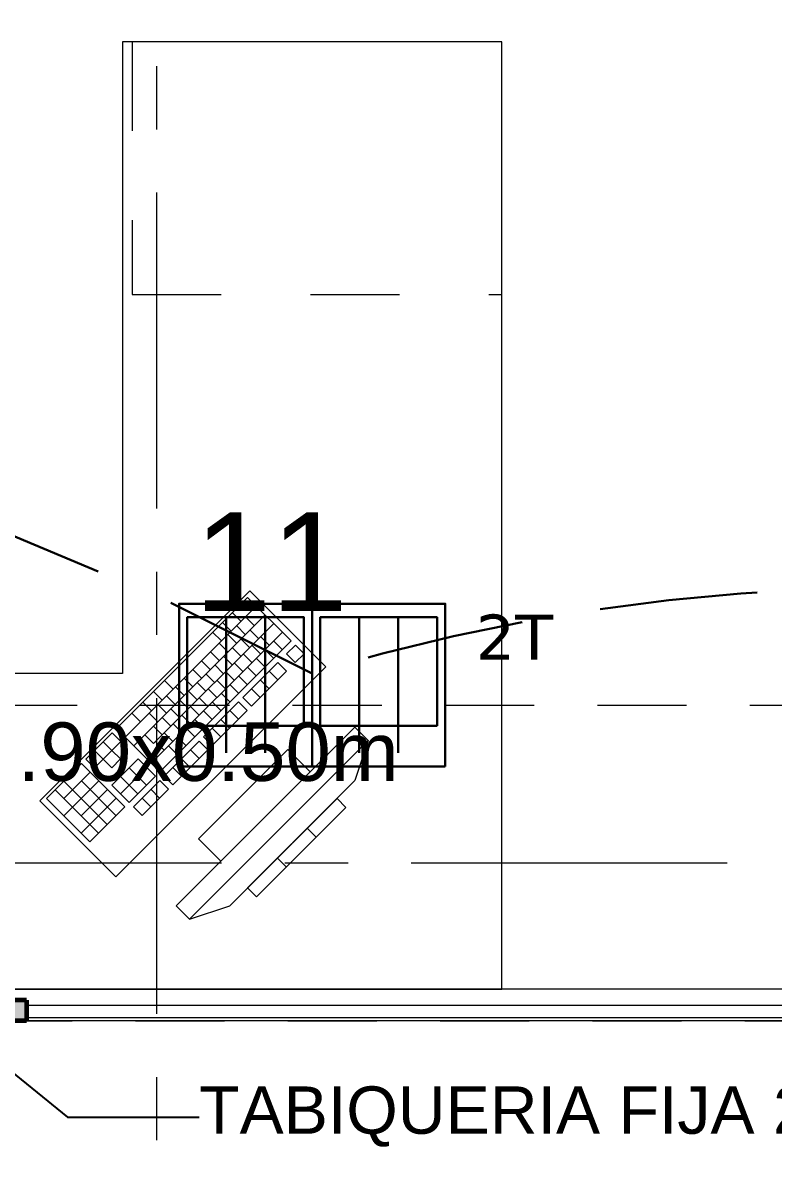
# Model space of a CAD drawing. Header units: inches. Extents: x -19 to 5698, y -728 to 92.
# Drawn here: x 131.331 to 132.519, y 29.45 to 31.279 of the extents above; entities that cross this region are included whole.
import ezdxf

# ---------------------------------------------------------------- set-up
doc = ezdxf.new("R2010")
doc.units = ezdxf.units.IN
doc.header["$MEASUREMENT"] = 0
doc.set_wipeout_variables(frame=1)
for name, pattern in [('HIDDEN', [0.375, 0.25, -0.125]), ('Hidden Line', [0.195611, 0.141111, -0.0545]), ('Punto & Raya', [0.65, 0.5, -0.075, 0, -0.075]), ('Rayas', [0.282222, 0.141111, -0.141111]), ('Wipeout_Contour', [1, 0, -1])]:
    doc.linetypes.add(name, pattern=pattern)
doc.layers.get('0').update_dxf_attribs({"color": 61})
doc.layers.add('00 conduct tomacorr', color=120, linetype='HIDDEN', lineweight=30)
doc.layers.add('00 IE LUZ EMERGENCIA', color=253, linetype='Continuous', lineweight=0)
for name, color, linetype in [('02 _ ARQ _ ALB _ Ejes Generales', 251, 'Continuous'), ('02 _ ARQ _ ZON _ Espacio.3D', 7, 'Continuous'), ('08 _ STR _ EXT _ 09 Vigas', 251, 'Continuous'), ('Acabado - Muros', 7, 'Continuous'), ('Interior - Mobiliario', 7, 'Continuous'), ('Marcador - Secciones', 7, 'Continuous'), ('Notas - Etiquetas', 7, 'Continuous')]:
    doc.layers.add(name, color=color, linetype=linetype)
doc.styles.add('Annotative', font='arial.ttf')
doc.styles.add('Estilo_Generado_4', font='swisse.ttf')
doc.dimstyles.new('Estilo_Generado__8', dxfattribs={"dimtxt": 0.18, "dimasz": 0.0912, "dimexe": 0.18, "dimexo": 0.0625, "dimgap": 0, "dimtad": 0, "dimtih": 1, "dimtoh": 1, "dimdec": 4, "dimzin": 0, "dimdsep": 46, "dimcen": 0.09, "dimadec": 0, "dimazin": 0, "dimtfac": 1, "dimtdec": 4, "dimtmove": 0, "dimatfit": 3, "dimldrblk": 'ARROWHEAD_5', "dimfxl": 1, "dimtolj": 1, "dimtzin": 0, "dimarcsym": 0})

# ---------------------------------------------------------------- blocks, each defined once
blk = doc.blocks.new('ARROWHEAD_5')
at = {"linetype": 'Continuous', "lineweight": 0}
blk.add_hatch(color=0, dxfattribs=at).paths.add_polyline_path([(-1, 0.2679), (0, 0), (-1, -0.2679)])
at = {"color": 0, "linetype": 'Continuous', "lineweight": 0}
blk.add_line((0, 0), (-1, 0), dxfattribs=at)
blk = doc.blocks.new('CAJA POP UP 6 MODULOS')
at = {"layer": '00 conduct tomacorr', "linetype": 'Continuous'}
for p, q in [((-0.095, -0.165), (-0.095, -0.0151)), ((-0.052, -0.165), (-0.052, -0.0151)), ((0.052, -0.165), (0.052, -0.0151)), ((0.095, -0.165), (0.095, -0.0151)), ((0, -0.165), (0, -0.18))]:
    blk.add_line(p, q, dxfattribs=at)
for points in [[(-0.147, 0), (0.147, 0), (0.147, -0.18), (-0.147, -0.18)], [(0, 0), (0.147, 0), (0.147, -0.18), (0, -0.18)]]:
    blk.add_lwpolyline(points, close=True, dxfattribs=at)
for points in [[(-0.138, -0.045), (-0.009, -0.045), (-0.009, -0.165), (-0.138, -0.165), (-0.138, -0.045)], [(0.009, -0.045), (0.138, -0.045), (0.138, -0.165), (0.009, -0.165), (0.009, -0.045)]]:
    blk.add_lwpolyline(points, dxfattribs=at)
at = {"color": 1, "insert": (-0.1807, -0.168), "char_height": 0.05, "attachment_point": 1, "rotation": 180}
blk.add_mtext_dynamic_manual_height_columns('{\\fVerdana|b0|i0|c0|p34;2T}', width=0.000481, gutter_width=0.1561, heights=[0], dxfattribs=at)

msp = doc.modelspace()

# ---------------------------------------------------------------- linework, layer by layer
at = {"layer": '00 conduct tomacorr'}
for centre, radius, start, end in [((129.8246, 26.619), 4.1281, 61.5912, 119.8348), ((132.7048, 27.2201), 3.1654, 73.4742, 106.8247)]:
    msp.add_arc(centre, radius, start, end, dxfattribs=at)
at = {"layer": '02 _ ARQ _ ALB _ Ejes Generales', "color": 251, "linetype": 'Punto & Raya', "lineweight": 13, "true_color": 0x636466}
msp.add_line((98.3454, 29.95), (147.07, 29.95), dxfattribs=at)
at = {"layer": '02 _ ARQ _ ZON _ Espacio.3D', "color": 254, "linetype": 'Continuous', "lineweight": 0, "flags": 128}
for points in [[(123.07, 29.75), (129.57, 29.75), (129.57, 30.6), (130.07, 30.6), (130.07, 29.75), (135.97, 29.75), (135.97, 30.2), (136.57, 30.2), (136.57, 31), (137.07, 31)], [(143.92, 27), (143.92, 29.7), (115.57, 29.7), (112.57, 29.7), (112.57, 17.4)]]:
    msp.add_lwpolyline(points, dxfattribs=at)
at = {"layer": '08 _ STR _ EXT _ 09 Vigas', "color": 251, "linetype": 'Hidden Line', "lineweight": 13, "true_color": 0x636466}
msp.add_line((130.07, 30.2), (136.57, 30.2), dxfattribs=at)
at = {"layer": 'Interior - Mobiliario', "color": 175, "linetype": 'Rayas', "lineweight": 13}
for p, q in [((131.5036, 31.25), (131.5036, 30.85)), ((131.5036, 30.85), (132.0886, 30.85))]:
    msp.add_line(p, q, dxfattribs=at)
at = {"layer": 'Interior - Mobiliario', "color": 175, "linetype": 'Continuous', "lineweight": 13}
for p, q in [((131.6866, 30.3705), (131.4789, 30.1628)), ((131.7003, 30.3567), (131.4926, 30.149)), ((131.7552, 30.3019), (131.6866, 30.3705)), ((131.7141, 30.343), (131.5063, 30.1353)), ((131.6624, 30.3462), (131.6761, 30.3325)), ((131.683, 30.3394), (131.6967, 30.3257)), ((131.7278, 30.3293), (131.5374, 30.1389)), ((131.6468, 30.3307), (131.6605, 30.3169)), ((131.6692, 30.3256), (131.6829, 30.3119)), ((131.6898, 30.3188), (131.7035, 30.3051)), ((131.7415, 30.3156), (131.5338, 30.1079)), ((131.5475, 30.0942), (131.7552, 30.3019)), ((131.6312, 30.3151), (131.645, 30.3014)), ((131.6415, 30.2979), (131.6552, 30.2842)), ((131.6553, 30.3117), (131.669, 30.298)), ((131.676, 30.305), (131.6897, 30.2912)), ((131.707, 30.3086), (131.7207, 30.2948)), ((131.7276, 30.3018), (131.7413, 30.288)), ((131.6276, 30.284), (131.6414, 30.2703)), ((131.6621, 30.2911), (131.6758, 30.2774)), ((131.6793, 30.2809), (131.693, 30.2671)), ((131.6931, 30.2947), (131.7069, 30.281)), ((131.7138, 30.2879), (131.7275, 30.2742)), ((131.7621, 30.295), (131.7482, 30.2812)), ((131.7482, 30.2812), (131.7619, 30.2675)), ((131.7619, 30.2675), (131.7758, 30.2813)), ((131.7758, 30.2813), (131.7621, 30.295)), ((131.6138, 30.2702), (131.6275, 30.2565)), ((131.6344, 30.2634), (131.6481, 30.2497)), ((131.6483, 30.2773), (131.662, 30.2635)), ((131.6655, 30.267), (131.6792, 30.2533)), ((131.7344, 30.2673), (131.679, 30.212)), ((131.6999, 30.2741), (131.7137, 30.2604)), ((131.7481, 30.2536), (131.7344, 30.2673)), ((131.5999, 30.2564), (131.6137, 30.2426)), ((131.6206, 30.2496), (131.6343, 30.2359)), ((131.6516, 30.2532), (131.6653, 30.2394)), ((131.6722, 30.2464), (131.686, 30.2327)), ((131.6861, 30.2602), (131.6998, 30.2465)), ((131.6927, 30.1982), (131.7481, 30.2536)), ((131.7205, 30.2535), (131.7342, 30.2398)), ((131.5551, 30.2389), (131.5688, 30.2252)), ((131.5723, 30.2287), (131.586, 30.2149)), ((131.5861, 30.2425), (131.5998, 30.2288)), ((131.6067, 30.2357), (131.6204, 30.222)), ((131.6239, 30.2255), (131.6376, 30.2118)), ((131.6378, 30.2393), (131.6515, 30.2256)), ((131.6584, 30.2325), (131.6721, 30.2188)), ((131.6928, 30.2258), (131.7065, 30.2121)), ((131.7067, 30.2396), (131.7204, 30.2259)), ((131.5378, 30.2216), (131.5515, 30.2079)), ((131.5584, 30.2148), (131.5721, 30.2011)), ((131.579, 30.208), (131.5928, 30.1943)), ((131.5929, 30.2219), (131.6066, 30.2082)), ((131.6101, 30.2116), (131.6238, 30.1979)), ((131.6445, 30.2187), (131.6583, 30.205)), ((131.679, 30.212), (131.6927, 30.1982)), ((131.5205, 30.2043), (131.5342, 30.1906)), ((131.5446, 30.201), (131.5583, 30.1873)), ((131.5652, 30.1942), (131.5789, 30.1805)), ((131.5962, 30.1978), (131.6099, 30.1841)), ((131.672, 30.205), (131.6167, 30.1496)), ((131.6169, 30.191), (131.6306, 30.1773)), ((131.6304, 30.1359), (131.6858, 30.1913)), ((131.6307, 30.2048), (131.6444, 30.1911)), ((131.6582, 30.1912), (131.6719, 30.1775)), ((131.6858, 30.1913), (131.672, 30.205)), ((131.5031, 30.187), (131.5169, 30.1733)), ((131.5307, 30.1871), (131.5444, 30.1734)), ((131.5513, 30.1803), (131.5651, 30.1666)), ((131.5685, 30.1701), (131.5822, 30.1564)), ((131.5824, 30.1839), (131.5961, 30.1702)), ((131.603, 30.1771), (131.6167, 30.1634)), ((131.6443, 30.1773), (131.6581, 30.1636)), ((131.472, 30.1558), (131.4304, 30.1143)), ((131.4857, 30.1421), (131.472, 30.1558)), ((131.4789, 30.1628), (131.5475, 30.0942)), ((131.5237, 30.1526), (131.5374, 30.1389)), ((131.5375, 30.1665), (131.5512, 30.1528)), ((131.5547, 30.1562), (131.5684, 30.1425)), ((131.8563, 30.1651), (131.5734, 29.8823)), ((131.5892, 30.1633), (131.6029, 30.1496)), ((131.6305, 30.1635), (131.6442, 30.1498)), ((131.8775, 30.1439), (131.8563, 30.1651)), ((131.4581, 30.142), (131.4719, 30.1283)), ((131.4719, 30.1283), (131.4857, 30.1421)), ((131.5408, 30.1424), (131.5545, 30.1287)), ((131.6097, 30.1427), (131.5543, 30.0873)), ((131.5615, 30.1356), (131.5752, 30.1219)), ((131.5753, 30.1494), (131.589, 30.1357)), ((131.5947, 29.8611), (131.8775, 30.1439)), ((131.6234, 30.129), (131.6097, 30.1427)), ((131.6167, 30.1496), (131.6304, 30.1359)), ((131.8775, 30.1439), (131.8563, 30.0803)), ((131.4443, 30.1281), (131.458, 30.1144)), ((131.4719, 30.1283), (131.458, 30.1144)), ((131.5131, 30.1147), (131.4716, 30.0731)), ((131.4856, 30.1146), (131.4719, 30.1283)), ((131.5406, 30.0873), (131.5131, 30.1147)), ((131.5681, 30.0736), (131.6234, 30.129)), ((131.582, 30.115), (131.5957, 30.1013)), ((131.5959, 30.1289), (131.6096, 30.1152)), ((131.7502, 30.1298), (131.6088, 29.9884)), ((131.7856, 30.0944), (131.7502, 30.1298)), ((131.4235, 30.1074), (131.3681, 30.052)), ((131.4921, 30.0388), (131.4235, 30.1074)), ((131.4304, 30.1143), (131.4442, 30.1006)), ((131.4442, 30.1006), (131.458, 30.1144)), ((131.458, 30.1144), (131.4717, 30.1007)), ((131.4717, 30.1007), (131.4856, 30.1146)), ((131.5268, 30.101), (131.4853, 30.0594)), ((131.4993, 30.1008), (131.5267, 30.0734)), ((131.5682, 30.1012), (131.5819, 30.0875)), ((131.451, 30.0799), (131.3956, 30.0245)), ((131.4372, 30.0936), (131.3957, 30.0521)), ((131.3958, 30.0797), (131.4644, 30.0111)), ((131.4234, 30.0798), (131.4782, 30.0249)), ((131.4854, 30.087), (131.5129, 30.0596)), ((131.499, 30.0457), (131.5406, 30.0873)), ((131.5474, 30.0804), (131.5059, 30.0389)), ((131.5611, 30.0667), (131.5474, 30.0804)), ((131.5543, 30.0873), (131.5681, 30.0736)), ((131.6442, 29.953), (131.7856, 30.0944)), ((131.8563, 30.0803), (131.6583, 29.8823)), ((131.382, 30.0658), (131.4505, 29.9972)), ((131.4647, 30.0662), (131.4231, 30.0247)), ((131.4716, 30.0731), (131.499, 30.0457)), ((131.5196, 30.0251), (131.5611, 30.0667)), ((131.5336, 30.0666), (131.5473, 30.0528)), ((131.3681, 30.052), (131.4367, 29.9834)), ((131.4784, 30.0525), (131.423, 29.9971)), ((131.5197, 30.0527), (131.5334, 30.039)), ((131.828, 30.052), (131.6866, 29.9106)), ((131.8422, 30.0379), (131.828, 30.052)), ((131.4367, 29.9834), (131.4921, 30.0388)), ((131.5059, 30.0389), (131.5196, 30.0251)), ((131.7007, 29.8964), (131.8422, 30.0379)), ((131.6088, 29.9884), (131.6442, 29.953)), ((131.7809, 30.0049), (131.795, 29.9907)), ((131.7337, 29.9577), (131.7479, 29.9436)), ((131.6866, 29.9106), (131.7007, 29.8964)), ((131.5734, 29.8823), (131.5947, 29.8611)), ((131.5947, 29.8611), (131.6583, 29.8823))]:
    msp.add_line(p, q, dxfattribs=at)
at = {"layer": 'Interior - Mobiliario', "color": 175, "linetype": 'Continuous', "lineweight": 13, "flags": 128}
msp.add_lwpolyline([(131.8103, 30.2606), (131.6901, 30.3808), (131.3578, 30.0485), (131.478, 29.9283)], close=True, dxfattribs=at)

# ---------------------------------------------------------------- block references
at = {"layer": '00 conduct tomacorr', "xscale": 1.432830642179531, "yscale": 1.432830642179531, "zscale": 1.432830642179531, "rotation": 180}
msp.add_blockref('CAJA POP UP 6 MODULOS', (131.7886, 30.1025), dxfattribs=at)

# ---------------------------------------------------------------- texts
at = {"layer": '00 IE LUZ EMERGENCIA', "style": 'Annotative'}
msp.add_attdef('11', (131.6023, 30.349), '', height=0.1562, dxfattribs=at)
at = {"layer": 'Notas - Etiquetas', "color": 171, "linetype": 'Continuous', "lineweight": 13, "style": 'Estilo_Generado_4'}
for s, insert, char_height, attachment_point in [('\\A1;{\\pql;\\fSwis721 Ex BT|b0|i0|c0|p34;VIGA-103\\fSwis721 Ex BT|b0|i0|c0|p34; \\fSwis721 Ex BT|b0|i0|c0|p34;0.90\\fSwis721 Ex BT|b0|i0|c0|p34;x\\fSwis721 Ex BT|b0|i0|c0|p34;0.50\\fSwis721 Ex BT|b0|i0|c0|p34;m}', (130.6474, 30.1724), 0.0925, 1), ('\\A1;{\\pql;\\fSwis721 Ex BT|b0|i0|c0|p34;TABIQUERIA FIJA 2 (VER DETALLE)\\fSwis721 Ex BT|b0|i0|c0|p34; }', (131.6098, 29.5475), 0.075, 4)]:
    msp.add_mtext(s, dxfattribs=dict(at, insert=insert, char_height=char_height, attachment_point=attachment_point))

# ---------------------------------------------------------------- next in the draw order: wipeouts: each hides what was drawn before it
at = {"color": 254, "linetype": 'Wipeout_Contour', "lineweight": 0, "ltscale": 5065.74456}
msp.add_wipeout([(131.32, 29.75), (131.32, 29.733), (131.3365, 29.733), (131.3365, 29.7), (133.47, 29.7), (133.47, 29.75)], dxfattribs=at).dxf.layer = 'Acabado - Muros'

# ---------------------------------------------------------------- next in the draw order: linework, layer by layer
at = {"layer": 'Acabado - Muros', "color": 251, "linetype": 'Continuous', "lineweight": 13, "flags": 128}
for points in [[(133.47, 29.75), (131.32, 29.75), (130.17, 29.75)], [(133.47, 29.7), (131.3365, 29.7)]]:
    msp.add_lwpolyline(points, dxfattribs=at)
at = {"layer": 'Interior - Mobiliario', "color": 175, "linetype": 'Continuous', "lineweight": 13, "flags": 128}
msp.add_lwpolyline([(132.0886, 29.75), (132.0886, 31.25), (131.4886, 31.25), (131.4886, 30.25), (130.7886, 30.25), (130.7886, 29.75)], close=True, dxfattribs=at)

# ---------------------------------------------------------------- next in the draw order: wipeouts: each hides what was drawn before it
at = {"color": 254, "linetype": 'Wipeout_Contour', "lineweight": 0, "ltscale": 3377.941291}
msp.add_wipeout([(131.3365, 29.705), (133.47, 29.705), (133.47, 29.725), (131.3365, 29.725)], dxfattribs=at).dxf.layer = 'Acabado - Muros'

# ---------------------------------------------------------------- next in the draw order: hatches: boundary and pattern name
at = {"layer": 'Acabado - Muros', "linetype": 'Continuous', "lineweight": 0}
msp.add_hatch(color=254, dxfattribs=at).paths.add_polyline_path([(131.3035, 29.733), (131.3035, 29.7), (131.3365, 29.7), (131.3365, 29.733)])

# ---------------------------------------------------------------- next in the draw order: linework, layer by layer
at = {"layer": '08 _ STR _ EXT _ 09 Vigas', "color": 251, "linetype": 'Hidden Line', "lineweight": 13, "true_color": 0x636466}
msp.add_line((123.07, 29.7), (136.57, 29.7), dxfattribs=at)
at = {"layer": 'Acabado - Muros', "color": 7, "linetype": 'Continuous', "lineweight": 60}
for p, q in [((131.3365, 29.733), (131.3035, 29.733)), ((131.3365, 29.733), (131.3365, 29.7)), ((131.3365, 29.7), (131.3035, 29.7))]:
    msp.add_line(p, q, dxfattribs=at)
at = {"layer": 'Acabado - Muros', "color": 7, "linetype": 'Continuous', "lineweight": 13, "flags": 128}
msp.add_lwpolyline([(131.3365, 29.705), (131.3365, 29.725), (133.47, 29.725), (133.47, 29.705)], close=True, dxfattribs=at)
at = {"layer": 'Marcador - Secciones', "color": 251, "linetype": 'Punto & Raya', "lineweight": 13, "true_color": 0x636466}
msp.add_line((131.5425, 46.2111), (131.5425, 0.8878), dxfattribs=at)

# ---------------------------------------------------------------- next in the draw order: leaders
at = {"layer": 'Notas - Etiquetas', "color": 144, "linetype": 'Continuous', "lineweight": 13, "annotation_type": 0, "has_hookline": 1, "hookline_direction": 0, "text_width": 1.9482}
msp.add_leader([(131.195, 29.715), (131.4014, 29.5475), (131.6098, 29.5475)], dimstyle='Estilo_Generado__8', dxfattribs=at)

doc.saveas('drawing.dxf')
